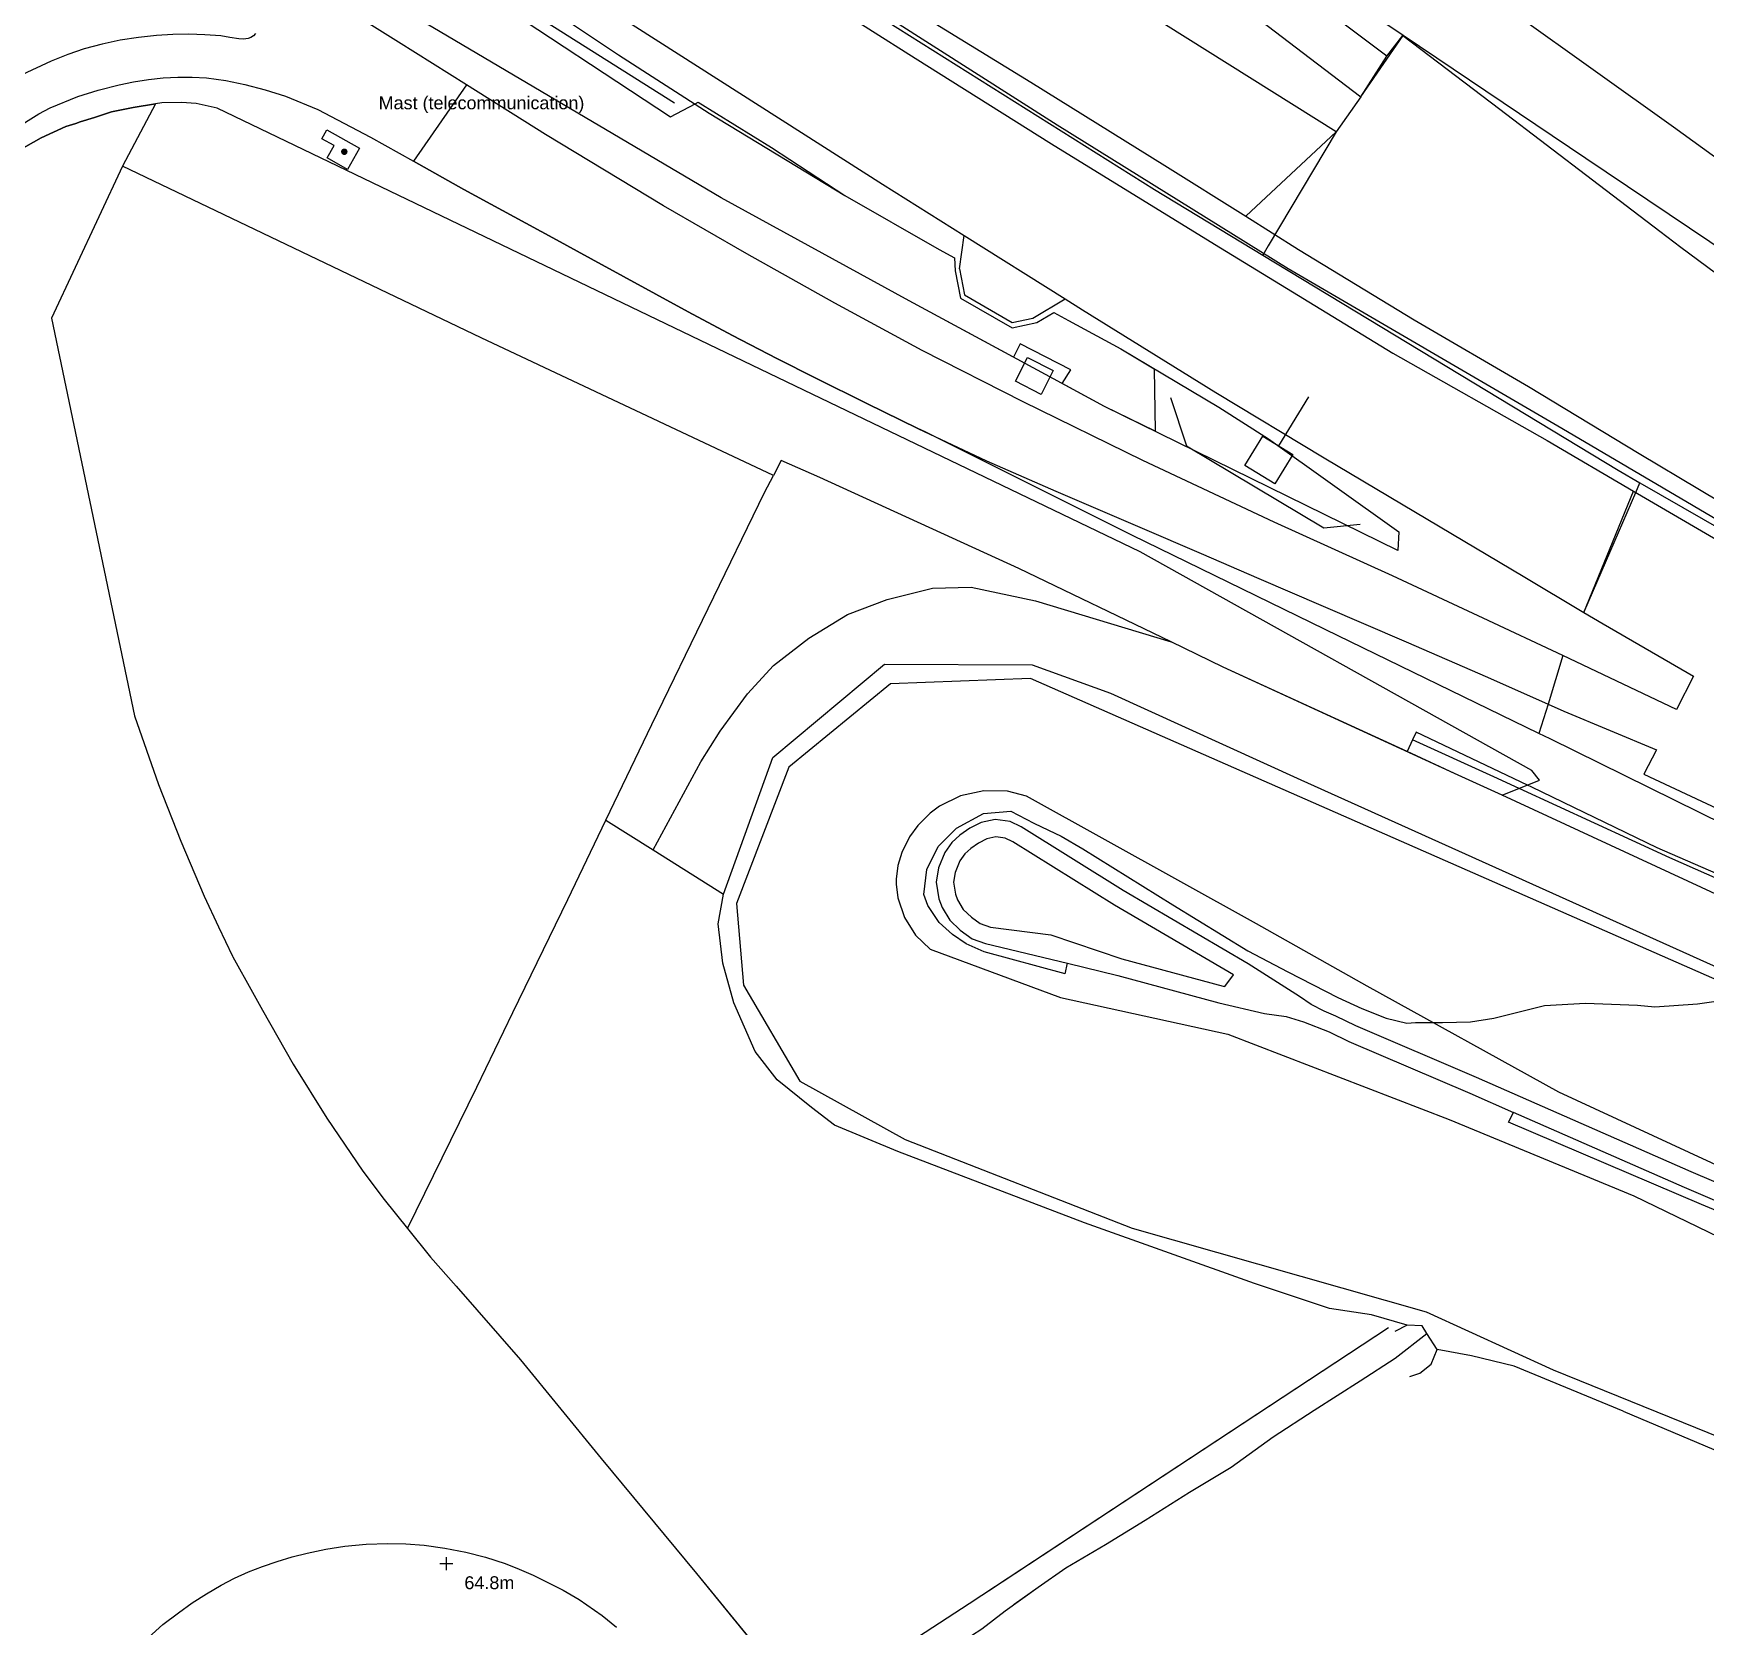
# Model space of a CAD drawing. Header units: millimetres. Extents: x 111502 to 977541, y 8702 to 1044108.
# Drawn here: x 975468.2 to 975663.2, y 476025.3 to 476211.1 of the extents above; entities that cross this region are included whole.
import ezdxf

# ---------------------------------------------------------------- set-up
doc = ezdxf.new("R2010")
doc.units = ezdxf.units.MM
doc.header["$LTSCALE"] = 0.25
doc.layers.add('X HVSS Site Background', color=8, linetype='Continuous')
doc.styles.add('OS Master Map$1$Standard', font='txt')

# ---------------------------------------------------------------- blocks, each defined once
blk = doc.blocks.new('OS Master Map$1$OSS9')
at = {"color": 8, "true_color": 0x707070, "const_width": 0.375, "flags": 128}
blk.add_lwpolyline([(0.188, 0), (0.181, 0.049), (0.162, 0.094), (0.133, 0.133), (0.094, 0.162), (0.049, 0.181), (0, 0.188), (-0.049, 0.181), (-0.094, 0.162), (-0.133, 0.133), (-0.162, 0.094), (-0.181, 0.049), (-0.188, 0), (-0.181, -0.049), (-0.162, -0.094), (-0.133, -0.133), (-0.094, -0.162), (-0.049, -0.181), (0, -0.188), (0.049, -0.181), (0.094, -0.162), (0.133, -0.133), (0.162, -0.094), (0.181, -0.049), (0.188, 0), (0.181, 0.049)], dxfattribs=at)
blk = doc.blocks.new('OS Master Map$1$OSS15')
at = {"color": 8, "true_color": 0x707070, "const_width": 0.174, "flags": 128}
for points in [[(-0.775, 0), (0.775, 0)], [(0, -0.775), (0, 0.775)]]:
    blk.add_lwpolyline(points, dxfattribs=at)
blk = doc.blocks.new('OS MAP')
at = {"layer": 'X HVSS Site Background'}
for points in [[(489069.49, 240940.5), (489092.5, 240925.08), (489114.61, 240910.28), (489143.44, 240890.98), (489166.22, 240876.35), (489199.3, 240853.06), (489223.87, 240836.73), (489269.62, 240806.38), (489302.27, 240784.61), (489326.42, 240769.22), (489369.36, 240741.84), (489396.31, 240725.09), (489428.2, 240706.47), (489455.32, 240690.48), (489500, 240664.75), (489529.59, 240648.27), (489564.93, 240628.79), (489595.97, 240612.71), (489616.37, 240602.3)], [(489388.81, 240757.29), (489404.77, 240745.11)], [(489498.63, 240700.12), (489497.9, 240700.5), (489441.24, 240741.57), (489413.65, 240761.27), (489403.84, 240768.03), (489372.08, 240790.4), (489343.44, 240810.9), (489333.47, 240818.46), (489304.11, 240843.25), (489277.74, 240863.95), (489277.48, 240864.85)], [(489401.89, 240741.02), (489361.8, 240766.2), (489353.1, 240771.7), (489350.24, 240773.57), (489325.73, 240792.9), (489300.7, 240809.07), (489279.34, 240819.88), (489272.8, 240824.2), (489267.2, 240827.85), (489264.2, 240829.8), (489253.45, 240836.85), (489253.08, 240837.12)], [(489409.69, 240752.26), (489401.06, 240758.08), (489383.56, 240770.52), (489356, 240790.61), (489336.65, 240805.5)], [(489279.01, 240799.25), (489320.88, 240771.96), (489380.72, 240734.28), (489393.33, 240726.64)], [(489254.56, 240795.79), (489284.6, 240776.5), (489318, 240754.7), (489349, 240734.9), (489358.52, 240728.92)], [(489254.5, 240785.8), (489257.7, 240787.1), (489258.4, 240786.2), (489258.7, 240785.9), (489259.1, 240785.7), (489324.29, 240742.75), (489327.15, 240744.26), (489327.52, 240744.46), (489336.06, 240739.17), (489344.6, 240733.6), (489355.6, 240727.3), (489357.41, 240726.31), (489357.46, 240724.79), (489358.1, 240721.61), (489364.13, 240718.16), (489366.99, 240718.76), (489368.96, 240719.96), (489370.7, 240719), (489376.8, 240715.7), (489380.69, 240713.38), (489380.79, 240706.1)], [(489259.49, 240786.87), (489274.46, 240776.75), (489307.19, 240755.46), (489324.76, 240744.4)], [(489380.79, 240706.1), (489374.9, 240709), (489369.95, 240711.67), (489370.94, 240713.26), (489365.03, 240716.3), (489364.27, 240714.73), (489352.1, 240721.3), (489330.2, 240733.3), (489273.2, 240767), (489270.1, 240768.9), (489264.6, 240772.7), (489261.7, 240774.9), (489258.5, 240777.5), (489254.5, 240785.8)], [(489300.48, 240746.48), (489292.57, 240751.46), (489288.21, 240754.18)], [(489275.89, 240752.49), (489275.67, 240752.22), (489275.36, 240752.02), (489275.03, 240751.89), (489274.51, 240751.81), (489273.97, 240751.84), (489272.91, 240752), (489271.85, 240752.19), (489269.98, 240752.34), (489268.11, 240752.39), (489266.24, 240752.36), (489264.37, 240752.24), (489262.24, 240752.02), (489260.13, 240751.69), (489258.01, 240751.25), (489255.93, 240750.68), (489254, 240750.02), (489252.09, 240749.27), (489248.66, 240747.65), (489247.13, 240746.74), (489245.63, 240745.78), (489243.93, 240744.61)], [(489404.77, 240745.11), (489409.69, 240752.26)], [(489543.94, 240666.26), (489543.59, 240666.51), (489529.73, 240674.66), (489527.59, 240675.92), (489526.66, 240676.46), (489525.62, 240677.07), (489520.72, 240679.96), (489492.52, 240697.4), (489470.01, 240711.91), (489455.17, 240721.67), (489430.99, 240737.9), (489409.69, 240752.26)], [(489247.05, 240740.79), (489247.38, 240741.03), (489249.38, 240742.35), (489250.65, 240743.11), (489251.96, 240743.81), (489255.19, 240745.13), (489257.57, 240745.87), (489259.99, 240746.49), (489261.69, 240746.85), (489263.41, 240747.11), (489265.15, 240747.3), (489266.83, 240747.4), (489268.52, 240747.4), (489270.2, 240747.29), (489272.43, 240746.99), (489274.64, 240746.53), (489277.03, 240745.9), (489279.39, 240745.17), (489283.18, 240743.6), (489289.29, 240740.37), (489294.3, 240737.58)], [(489300.48, 240746.48), (489294.3, 240737.58)], [(489428.32, 240679.93), (489419.04, 240684.28), (489408.44, 240689.23), (489394.65, 240695.5), (489379.34, 240702.68), (489365.4, 240709.51), (489353.63, 240715.52), (489343.43, 240721.03), (489333.18, 240726.79), (489323.48, 240732.4), (489309.69, 240740.69), (489300.48, 240746.48)], [(489247.32, 240738.3), (489250.9, 240740.33), (489253.78, 240741.64), (489254.93, 240742), (489255.44, 240742.17), (489257.12, 240742.7), (489257.96, 240742.97), (489258.51, 240743.15), (489259.09, 240743.33), (489261.65, 240743.86), (489264.24, 240744.27), (489260.4, 240737)], [(489404.77, 240745.11), (489401.89, 240741.02)], [(489284.22, 240741.24), (489288.02, 240739.1), (489286.63, 240736.62), (489284.25, 240737.96), (489285.06, 240739.41), (489283.64, 240740.2), (489284.22, 240741.24)], [(489401.89, 240741.02), (489393.96, 240727.7), (489393.33, 240726.64)], [(489425.53, 240670.85), (489400.59, 240682.96), (489378.07, 240693.96), (489353.96, 240706.01), (489353.11, 240706.41), (489347.17, 240709.34), (489341.24, 240712.28), (489336.67, 240714.58), (489331.5, 240717.28), (489326.36, 240720.04), (489315.05, 240726.21), (489310.55, 240728.64), (489300.2, 240734.3), (489294.3, 240737.58)], [(489260.4, 240737), (489252.1, 240719.3), (489261.8, 240672.9), (489264.6, 240664.9), (489267.2, 240658.3), (489269.9, 240651.9), (489271.6, 240648.3), (489273.2, 240644.9), (489273.25, 240644.8), (489275.55, 240640.7), (489276.7, 240638.6), (489280.3, 240632.3), (489284.2, 240626), (489288.4, 240619.8), (489290.9, 240616.5), (489293.61, 240613.12)], [(489336.3, 240700.95), (489302.2, 240717), (489260.4, 240737)], [(489357.98, 240725.03), (489358.52, 240728.92)], [(489358.52, 240728.92), (489370.28, 240721.54)], [(489393.33, 240726.64), (489434.77, 240701.55), (489437.31, 240700.09)], [(489357.98, 240725.03), (489358.57, 240722.01), (489364.13, 240718.76), (489366.51, 240719.27)], [(489366.51, 240719.27), (489370.28, 240721.54)], [(489370.28, 240721.54), (489372.33, 240720.26), (489387.88, 240710.61), (489400.51, 240702.98), (489412.58, 240695.8), (489423.69, 240689.18), (489430.77, 240684.97)], [(489364.5, 240711.92), (489365.91, 240714.69), (489368.91, 240713.17), (489367.51, 240710.39), (489364.5, 240711.92)], [(489395.22, 240704.39), (489398.71, 240710.11)], [(489382.58, 240710.04), (489384.45, 240704.4), (489400.47, 240694.82), (489404.69, 240695.28)], [(489394.75, 240699.96), (489391.26, 240702.09), (489393.35, 240705.53), (489396.84, 240703.4), (489394.75, 240699.96)], [(489382.64, 240681.53), (489364.9, 240690.1), (489341.7, 240700.7), (489337.2, 240702.7), (489336.3, 240700.95)], [(489316.73, 240660.73), (489322.1, 240671.9), (489335.25, 240698.95), (489336.3, 240700.95)], [(489430.77, 240684.97), (489436.82, 240698.96), (489437.31, 240700.09)], [(489437.31, 240700.09), (489513.49, 240656.36), (489538.68, 240643.35)], [(489322.25, 240657.27), (489327.83, 240667.54), (489330.08, 240671.11), (489333.25, 240675.48), (489336.3, 240678.79), (489340.4, 240681.96), (489344.9, 240684.74), (489349.53, 240686.46), (489354.82, 240687.78), (489359.32, 240687.91), (489366.85, 240686.33), (489382.64, 240681.53)], [(489430.77, 240684.97), (489433.03, 240683.62), (489443.54, 240677.55), (489441.57, 240673.66), (489433.79, 240677.36), (489428.32, 240679.93)], [(489410.17, 240668.74), (489388.7, 240678.6), (489382.64, 240681.53)], [(489330.47, 240652.12), (489336.23, 240668.04), (489349.25, 240678.94), (489366.45, 240678.86), (489375.6, 240675.54), (489397.79, 240665.46), (489426.32, 240652.58), (489448.94, 240642.4)], [(489428.32, 240679.93), (489426.59, 240674.28), (489425.53, 240670.85)], [(489446.68, 240641.93), (489366.24, 240677.28), (489349.95, 240676.65), (489338.09, 240666.91), (489331.96, 240651.04), (489332.8, 240641.51), (489339.36, 240630.29), (489351.64, 240623.52), (489378.1, 240613.15), (489412.39, 240603.41), (489427.21, 240596.64), (489452.82, 240586.27)], [(489410.81, 240670.13), (489410.17, 240668.74)], [(489411.22, 240671.02), (489410.81, 240670.13)], [(489472.83, 240640.2), (489470.66, 240641.26), (489468.53, 240642.31), (489465.76, 240643.66), (489457.09, 240649.17), (489440.81, 240656.37), (489423.21, 240664.44), (489420.27, 240665.78), (489410.81, 240670.13)], [(489476.72, 240643.41), (489476.29, 240643.63), (489473.97, 240643.11), (489472.45, 240642.87), (489469.23, 240642.9), (489465.91, 240644.53), (489455.75, 240650.36), (489439.33, 240657.52), (489424.71, 240664.6), (489424.21, 240664.84), (489411.22, 240671.02)], [(489480.81, 240643.13), (489478.87, 240644.12), (489478.07, 240644.53), (489477.3, 240644.92), (489473.97, 240646.62), (489452.92, 240657.37), (489426.83, 240670.22), (489425.53, 240670.85)], [(489468.05, 240641.9), (489454.28, 240648.33), (489444.5, 240652.9), (489421.23, 240663.64), (489415.7, 240666.2), (489410.17, 240668.74)], [(489449.85, 240618.86), (489427.84, 240629.02), (489405.49, 240641.39), (489392.59, 240648.67), (489365.8, 240663.55), (489363.57, 240664.11), (489360.81, 240664.17), (489358.11, 240663.58), (489355.63, 240662.37), (489354.55, 240661.57), (489353.12, 240660.12), (489352.16, 240658.8), (489351.25, 240656.99), (489350.78, 240655.45), (489350.59, 240653.85), (489350.59, 240653.3), (489350.78, 240651.69), (489351.55, 240649.39), (489352.85, 240647.33), (489354.55, 240645.69), (489369.77, 240640.07), (489389.28, 240635.77), (489415.08, 240625.85), (489436.58, 240616.92), (489456.42, 240607.33)], [(489370.29, 240642.82), (489360.84, 240645.39), (489358.77, 240646.33), (489357.17, 240647.41), (489355.6, 240648.83), (489354.28, 240650.78), (489353.83, 240652.06), (489354.15, 240654.98), (489355.49, 240657.66), (489357.64, 240659.83), (489360.77, 240661.52), (489363.95, 240661.81), (489366.66, 240660.4), (489368.36, 240659.59), (489369.82, 240658.88), (489372.35, 240657.4), (489382.86, 240650.86), (489391.6, 240645.5), (489396.26, 240643.05), (489402.08, 240640.06), (489404.89, 240638.77), (489407.74, 240637.65), (489410.12, 240637.08), (489411.14, 240637.14), (489414.28, 240637.14), (489417.55, 240637.21), (489420.29, 240637.64), (489423.55, 240638.49), (489426.19, 240639.14), (489430.98, 240639.42), (489437.04, 240639.18), (489439.03, 240638.99), (489444.02, 240639.31), (489449.42, 240640.12)], [(489293.61, 240613.12), (489301.7, 240629.6), (489305.9, 240638.3), (489312.3, 240651.5), (489316.73, 240660.73)], [(489316.73, 240660.73), (489322.25, 240657.27)], [(489458.85, 240613.09), (489443.29, 240619.74), (489418.26, 240630.73), (489404.18, 240636.77), (489401.86, 240637.89), (489400.49, 240638.49), (489398.96, 240639.25), (489397.6, 240640.2), (489391.65, 240644), (489377.07, 240652.54), (489365.16, 240659.98), (489363.88, 240660.57), (489362.15, 240660.83), (489360.5, 240660.48), (489359.17, 240659.8), (489358.02, 240659), (489357.1, 240658.13), (489356.26, 240656.97), (489355.54, 240655.18), (489355.26, 240653.52), (489355.55, 240651.56), (489355.97, 240650.56), (489356.84, 240649.08), (489358.07, 240647.9), (489359.44, 240646.9), (489361.02, 240646.35), (489370.55, 240644.05)], [(489388.92, 240641.33), (489389.93, 240642.69), (489376.04, 240650.83), (489364.2, 240658.21), (489363.29, 240658.63), (489362.21, 240658.8), (489361.18, 240658.58), (489360.2, 240658.08), (489359.28, 240657.44), (489358.61, 240656.81), (489358.02, 240655.99), (489357.48, 240654.63), (489357.29, 240653.5), (489357.49, 240652.1), (489357.76, 240651.46), (489358.42, 240650.33), (489359.36, 240649.43), (489360.38, 240648.69), (489361.59, 240648.27), (489368.62, 240647.38), (489376.92, 240644.57), (489388.71, 240641.38), (489388.92, 240641.33)], [(489322.25, 240657.27), (489330.47, 240652.12)], [(489410.17, 240601.84), (489406.02, 240603.05), (489401.11, 240603.79), (489392.36, 240606.71), (489372.56, 240613.78), (489350.77, 240622.12), (489343.41, 240625.18), (489340.72, 240627.22), (489336.72, 240630.46), (489334.17, 240633.76), (489331.65, 240639.45), (489330.37, 240644.05), (489329.84, 240648.64), (489330.47, 240652.12)], [(489370.29, 240642.82), (489370.55, 240644.05)], [(489370.55, 240644.05), (489376.42, 240642.63), (489388.22, 240639.44), (489393.54, 240638.19), (489396.08, 240637.83), (489398.09, 240637.23), (489401.06, 240636.05), (489403.35, 240634.95), (489417.46, 240628.89), (489422.55, 240626.66)], [(489421.97, 240625.53), (489422.55, 240626.66)], [(489458.11, 240611.23), (489442.5, 240617.91), (489422.55, 240626.66)], [(489458.2, 240610.2), (489444.47, 240615.92), (489421.97, 240625.53)], [(489293.61, 240613.12), (489296.3, 240609.8), (489299.3, 240606.4), (489306.8, 240597.8), (489316.2, 240586.3), (489327.3, 240572.9), (489339.85, 240557.55), (489340, 240557.4), (489340.25, 240557.1)], [(489340.25, 240557.1), (489359.1, 240569.4), (489408, 240601.6)], [(489349.84, 240559.6), (489353.93, 240562.33), (489356.96, 240564.13), (489360.56, 240566.45), (489363.29, 240568.55), (489367.16, 240571.31), (489370.38, 240573.55), (489375.01, 240576.27), (489379.62, 240579.12), (489384.8, 240582.37), (489389.65, 240585.31), (489394.55, 240588.82), (489399.33, 240591.93), (489404.7, 240595.35), (489408.78, 240598.01), (489412.48, 240600.88)], [(489410.17, 240601.84), (489408.72, 240601.11)], [(489411.91, 240601.79), (489410.17, 240601.84)], [(489412.48, 240600.88), (489411.91, 240601.79)], [(489413.66, 240599.01), (489412.48, 240600.88)], [(489410.49, 240595.87), (489411.65, 240596.24), (489412.98, 240597.31), (489413.66, 240599.01)], [(489435.37, 240591.81), (489422.64, 240597.09), (489417.67, 240598.29), (489413.66, 240599.01)], [(489435.37, 240591.81), (489456.5, 240582.87), (489481.77, 240571.56), (489483.55, 240570.76), (489504.97, 240560.71), (489516.46, 240555.23), (489539.43, 240543.68), (489544.53, 240541.18), (489550.47, 240537.85), (489561.99, 240531.18), (489567.04, 240528.04)], [(489263.42, 240565.44), (489265.11, 240566.94), (489266.9, 240568.32), (489268.53, 240569.46), (489270.2, 240570.54), (489271.91, 240571.55), (489273.46, 240572.36), (489275.07, 240573.09), (489276.71, 240573.72), (489278.42, 240574.3), (489280.16, 240574.83), (489281.91, 240575.28), (489284.1, 240575.75), (489286.3, 240576.09), (489288.8, 240576.31), (489291.31, 240576.39), (489293.43, 240576.35), (489295.55, 240576.19), (489297.98, 240575.85), (489300.4, 240575.38), (489302.72, 240574.81), (489304.99, 240574.06), (489306.64, 240573.42), (489308.25, 240572.71), (489309.84, 240571.94), (489311.76, 240570.95), (489313.63, 240569.87), (489316.31, 240568), (489317.98, 240566.64)]]:
    blk.add_lwpolyline(points, dxfattribs=at)
at = {"layer": 'X HVSS Site Background', "flags": 128}
for points in [[(489407.8, 240749.85), (489402.65, 240753.69)], [(489388.81, 240757.29), (489404.77, 240745.11)], [(489498.63, 240700.12), (489497.9, 240700.5), (489497.9, 240700.5), (489441.24, 240741.57), (489441.24, 240741.57), (489413.65, 240761.27), (489413.65, 240761.27), (489403.84, 240768.03), (489403.84, 240768.03), (489372.08, 240790.4), (489372.08, 240790.4), (489343.44, 240810.9), (489343.44, 240810.9), (489333.47, 240818.46), (489333.47, 240818.46), (489304.11, 240843.25), (489304.11, 240843.25), (489277.74, 240863.95), (489277.74, 240863.95), (489277.48, 240864.85)], [(489401.89, 240741.02), (489361.8, 240766.2), (489361.8, 240766.2), (489353.1, 240771.7), (489353.1, 240771.7), (489347.9, 240775.1), (489347.9, 240775.1), (489298.7, 240807.1), (489298.7, 240807.1), (489272.8, 240824.2), (489272.8, 240824.2), (489267.2, 240827.85), (489267.2, 240827.85), (489264.2, 240829.8), (489264.2, 240829.8), (489253.45, 240836.85), (489253.45, 240836.85), (489253.08, 240837.12)], [(489253.7, 240819.88), (489264.1, 240812.8), (489264.1, 240812.8), (489278.3, 240803.3), (489278.3, 240803.3), (489293.3, 240793.7), (489293.3, 240793.7), (489308.8, 240783.3), (489308.8, 240783.3), (489321.4, 240775.1), (489321.4, 240775.1), (489334.1, 240766.8), (489334.1, 240766.8), (489348.1, 240758), (489348.1, 240758), (489366.3, 240746.8), (489366.3, 240746.8), (489381.9, 240737.1), (489381.9, 240737.1), (489391.35, 240731.17)], [(489253.9, 240814.07), (489265.6, 240806.3), (489265.6, 240806.3), (489282.2, 240795.3), (489282.2, 240795.3), (489298.8, 240784.4), (489298.8, 240784.4), (489314.6, 240774.1), (489314.6, 240774.1), (489336.6, 240759.9), (489336.6, 240759.9), (489352.8, 240749.6), (489352.8, 240749.6), (489368.7, 240739.6), (489368.7, 240739.6), (489387.7, 240727.9), (489387.7, 240727.9), (489408.5, 240715.2), (489408.5, 240715.2), (489426.5, 240705), (489426.5, 240705), (489436.56, 240699.11)], [(489254.56, 240795.79), (489284.6, 240776.5), (489284.6, 240776.5), (489318, 240754.7), (489318, 240754.7), (489349, 240734.9), (489349, 240734.9), (489358.52, 240728.92)], [(489307.6, 240757.1), (489318.2, 240750), (489318.2, 240750), (489328.8, 240743.2), (489328.8, 240743.2), (489344.6, 240733.6), (489344.6, 240733.6), (489355.6, 240727.3), (489355.6, 240727.3), (489357.41, 240726.31), (489357.41, 240726.31), (489357.46, 240724.79), (489357.46, 240724.79), (489358.1, 240721.61), (489358.1, 240721.61), (489364.13, 240718.16), (489364.13, 240718.16), (489366.99, 240718.76), (489366.99, 240718.76), (489368.96, 240719.96), (489368.96, 240719.96), (489370.7, 240719), (489370.7, 240719), (489376.8, 240715.7), (489376.8, 240715.7), (489388.2, 240708.9), (489388.2, 240708.9), (489394, 240705.2), (489394, 240705.2), (489409.2, 240694.35), (489409.2, 240694.35), (489409.1, 240692.2)], [(489409.1, 240692.2), (489374.9, 240709), (489374.9, 240709), (489368.95, 240712.21), (489368.95, 240712.21), (489364.7, 240714.51), (489364.7, 240714.51), (489352.1, 240721.3), (489352.1, 240721.3), (489330.2, 240733.3), (489330.2, 240733.3), (489273.2, 240767), (489273.2, 240767), (489270.1, 240768.9), (489270.1, 240768.9), (489264.6, 240772.7), (489264.6, 240772.7), (489261.7, 240774.9), (489261.7, 240774.9), (489258.5, 240777.5), (489258.5, 240777.5), (489254.5, 240785.8)], [(489300.48, 240746.48), (489292.57, 240751.46), (489292.57, 240751.46), (489288.21, 240754.18)], [(489275.89, 240752.49), (489275.67, 240752.22), (489275.67, 240752.22), (489275.36, 240752.02), (489275.36, 240752.02), (489275.03, 240751.89), (489275.03, 240751.89), (489274.51, 240751.81), (489274.51, 240751.81), (489273.97, 240751.84), (489273.97, 240751.84), (489272.91, 240752), (489272.91, 240752), (489271.85, 240752.19), (489271.85, 240752.19), (489269.98, 240752.34), (489269.98, 240752.34), (489268.11, 240752.39), (489268.11, 240752.39), (489266.24, 240752.36), (489266.24, 240752.36), (489264.37, 240752.24), (489264.37, 240752.24), (489262.24, 240752.02), (489262.24, 240752.02), (489260.13, 240751.69), (489260.13, 240751.69), (489258.01, 240751.25), (489258.01, 240751.25), (489255.93, 240750.68), (489255.93, 240750.68), (489254, 240750.02), (489254, 240750.02), (489252.09, 240749.27), (489252.09, 240749.27), (489248.66, 240747.65)], [(489407.8, 240749.85), (489409.67, 240752.23), (489409.67, 240752.23), (489420.98, 240743.64), (489420.98, 240743.64), (489431.76, 240735.42), (489431.76, 240735.42), (489439.62, 240729.43), (489439.62, 240729.43), (489442.09, 240727.56), (489442.09, 240727.56), (489451.2, 240720.8)], [(489404.77, 240745.11), (489407.8, 240749.85)], [(489249.38, 240742.35), (489250.65, 240743.11), (489250.65, 240743.11), (489251.96, 240743.81), (489251.96, 240743.81), (489255.19, 240745.13), (489255.19, 240745.13), (489257.57, 240745.87), (489257.57, 240745.87), (489259.99, 240746.49), (489259.99, 240746.49), (489261.69, 240746.85), (489261.69, 240746.85), (489263.41, 240747.11), (489263.41, 240747.11), (489265.15, 240747.3), (489265.15, 240747.3), (489266.83, 240747.4), (489266.83, 240747.4), (489268.52, 240747.4), (489268.52, 240747.4), (489270.2, 240747.29), (489270.2, 240747.29), (489272.43, 240746.99), (489272.43, 240746.99), (489274.64, 240746.53), (489274.64, 240746.53), (489277.03, 240745.9), (489277.03, 240745.9), (489279.39, 240745.17), (489279.39, 240745.17), (489283.18, 240743.6), (489283.18, 240743.6), (489289.29, 240740.37), (489289.29, 240740.37), (489294.3, 240737.58)], [(489300.48, 240746.48), (489294.3, 240737.58)], [(489428.32, 240679.93), (489419.04, 240684.28), (489419.04, 240684.28), (489408.44, 240689.23), (489408.44, 240689.23), (489394.65, 240695.5), (489394.65, 240695.5), (489379.34, 240702.68), (489379.34, 240702.68), (489365.4, 240709.51), (489365.4, 240709.51), (489353.63, 240715.52), (489353.63, 240715.52), (489343.43, 240721.03), (489343.43, 240721.03), (489333.18, 240726.79), (489333.18, 240726.79), (489323.48, 240732.4), (489323.48, 240732.4), (489309.69, 240740.69), (489309.69, 240740.69), (489300.48, 240746.48)], [(489264.24, 240744.27), (489261.65, 240743.86), (489261.65, 240743.86), (489259.09, 240743.33), (489259.09, 240743.33), (489258.51, 240743.15), (489258.51, 240743.15), (489257.96, 240742.97), (489257.96, 240742.97), (489257.12, 240742.7), (489257.12, 240742.7), (489255.44, 240742.17), (489255.44, 240742.17), (489254.93, 240742), (489254.93, 240742), (489253.78, 240741.64), (489253.78, 240741.64), (489250.9, 240740.33), (489250.9, 240740.33), (489247.32, 240738.3)], [(489264.24, 240744.27), (489260.4, 240737)], [(489421.23, 240663.64), (489425.6, 240665.4), (489425.6, 240665.4), (489424.7, 240666.55), (489424.7, 240666.55), (489379.05, 240692.05), (489379.05, 240692.05), (489271.43, 240743.78), (489271.43, 240743.78), (489268.96, 240744.32), (489268.96, 240744.32), (489267.25, 240744.45), (489267.25, 240744.45), (489264.97, 240744.39), (489264.97, 240744.39), (489264.24, 240744.27)], [(489404.77, 240745.11), (489401.89, 240741.02)], [(489284.22, 240741.24), (489288.02, 240739.1), (489288.02, 240739.1), (489286.63, 240736.62), (489286.63, 240736.62), (489284.25, 240737.96), (489284.25, 240737.96), (489285.06, 240739.41), (489285.06, 240739.41), (489283.64, 240740.2), (489283.64, 240740.2), (489284.22, 240741.24)], [(489401.89, 240741.02), (489391.35, 240731.17)], [(489294.3, 240737.58), (489300.2, 240734.3), (489300.2, 240734.3), (489310.55, 240728.64), (489310.55, 240728.64), (489315.05, 240726.21), (489315.05, 240726.21), (489326.36, 240720.04), (489326.36, 240720.04), (489331.5, 240717.28), (489331.5, 240717.28), (489336.67, 240714.58), (489336.67, 240714.58), (489341.24, 240712.28), (489341.24, 240712.28), (489347.17, 240709.34), (489347.17, 240709.34), (489353.11, 240706.41), (489353.11, 240706.41), (489361.12, 240702.65), (489361.12, 240702.65), (489369.21, 240699.1), (489369.21, 240699.1), (489379.02, 240694.9), (489379.02, 240694.9), (489386.17, 240691.83), (489386.17, 240691.83), (489392.86, 240688.92), (489392.86, 240688.92), (489400.36, 240685.7), (489400.36, 240685.7), (489410.07, 240681.55), (489410.07, 240681.55), (489419.53, 240677.41), (489419.53, 240677.41), (489426.59, 240674.28)], [(489260.4, 240737), (489252.1, 240719.3), (489252.1, 240719.3), (489261.8, 240672.9), (489261.8, 240672.9), (489264.6, 240664.9), (489264.6, 240664.9), (489267.2, 240658.3), (489267.2, 240658.3), (489269.9, 240651.9), (489269.9, 240651.9), (489271.6, 240648.3), (489271.6, 240648.3), (489273.2, 240644.9), (489273.2, 240644.9), (489273.25, 240644.8), (489273.25, 240644.8), (489275.55, 240640.7), (489275.55, 240640.7), (489276.7, 240638.6), (489276.7, 240638.6), (489280.3, 240632.3), (489280.3, 240632.3), (489284.2, 240626), (489284.2, 240626), (489288.4, 240619.8), (489288.4, 240619.8), (489290.9, 240616.5), (489290.9, 240616.5), (489293.61, 240613.12)], [(489336.3, 240700.95), (489302.2, 240717), (489302.2, 240717), (489260.4, 240737)], [(489391.35, 240731.17), (489397.5, 240727.3), (489397.5, 240727.3), (489411, 240719.1), (489411, 240719.1), (489424.3, 240711.3), (489424.3, 240711.3), (489437.2, 240703.5), (489437.2, 240703.5), (489451.3, 240695.1), (489451.3, 240695.1), (489461.8, 240689), (489461.8, 240689), (489475.1, 240681.2), (489475.1, 240681.2), (489490.3, 240672.5), (489490.3, 240672.5), (489500, 240667), (489500, 240667), (489507.3, 240662.9), (489507.3, 240662.9), (489526, 240652.7), (489526, 240652.7), (489538.37, 240645.89)], [(489357.98, 240725.03), (489358.52, 240728.92)], [(489358.52, 240728.92), (489370.28, 240721.54)], [(489357.98, 240725.03), (489358.57, 240722.01), (489358.57, 240722.01), (489364.13, 240718.76), (489364.13, 240718.76), (489366.51, 240719.27)], [(489366.51, 240719.27), (489370.28, 240721.54)], [(489370.28, 240721.54), (489372.33, 240720.26), (489372.33, 240720.26), (489387.88, 240710.61), (489387.88, 240710.61), (489400.51, 240702.98), (489400.51, 240702.98), (489412.58, 240695.8), (489412.58, 240695.8), (489423.69, 240689.18), (489423.69, 240689.18), (489430.77, 240684.97)], [(489364.5, 240711.92), (489365.91, 240714.69), (489365.91, 240714.69), (489368.91, 240713.17), (489368.91, 240713.17), (489367.51, 240710.39), (489367.51, 240710.39), (489364.5, 240711.92)], [(489382.64, 240681.53), (489364.9, 240690.1), (489364.9, 240690.1), (489341.7, 240700.7), (489341.7, 240700.7), (489337.2, 240702.7), (489337.2, 240702.7), (489336.3, 240700.95)], [(489316.73, 240660.73), (489322.1, 240671.9), (489322.1, 240671.9), (489335.25, 240698.95), (489335.25, 240698.95), (489336.3, 240700.95)], [(489430.77, 240684.97), (489436.56, 240699.11)], [(489436.56, 240699.11), (489441.7, 240696.1), (489441.7, 240696.1), (489464, 240683.1), (489464, 240683.1), (489478.9, 240674.5), (489478.9, 240674.5), (489500, 240662.6), (489500, 240662.6), (489500.9, 240662.1), (489500.9, 240662.1), (489518.7, 240651.9), (489518.7, 240651.9), (489541.37, 240639.43)], [(489322.25, 240657.27), (489327.83, 240667.54), (489327.83, 240667.54), (489330.08, 240671.11), (489330.08, 240671.11), (489333.25, 240675.48), (489333.25, 240675.48), (489336.3, 240678.79), (489336.3, 240678.79), (489340.4, 240681.96), (489340.4, 240681.96), (489344.9, 240684.74), (489344.9, 240684.74), (489349.53, 240686.46), (489349.53, 240686.46), (489354.82, 240687.78), (489354.82, 240687.78), (489359.32, 240687.91), (489359.32, 240687.91), (489366.85, 240686.33), (489366.85, 240686.33), (489382.64, 240681.53)], [(489430.77, 240684.97), (489433.03, 240683.62), (489433.03, 240683.62), (489443.54, 240677.55), (489443.54, 240677.55), (489441.57, 240673.66), (489441.57, 240673.66), (489433.79, 240677.36), (489433.79, 240677.36), (489428.32, 240679.93)], [(489421.23, 240663.64), (489415.7, 240666.2), (489415.7, 240666.2), (489388.7, 240678.6), (489388.7, 240678.6), (489382.64, 240681.53)], [(489330.47, 240652.12), (489336.23, 240668.04), (489336.23, 240668.04), (489349.25, 240678.94), (489349.25, 240678.94), (489366.45, 240678.86), (489366.45, 240678.86), (489375.6, 240675.54), (489375.6, 240675.54), (489397.79, 240665.46), (489397.79, 240665.46), (489426.32, 240652.58), (489426.32, 240652.58), (489448.94, 240642.4)], [(489428.32, 240679.93), (489426.59, 240674.28)], [(489446.68, 240641.93), (489366.24, 240677.28), (489366.24, 240677.28), (489349.95, 240676.65), (489349.95, 240676.65), (489338.09, 240666.91), (489338.09, 240666.91), (489331.96, 240651.04), (489331.96, 240651.04), (489332.8, 240641.51), (489332.8, 240641.51), (489339.36, 240630.29), (489339.36, 240630.29), (489351.64, 240623.52), (489351.64, 240623.52), (489378.1, 240613.15), (489378.1, 240613.15), (489412.39, 240603.41), (489412.39, 240603.41), (489427.21, 240596.64), (489427.21, 240596.64), (489452.82, 240586.27)], [(489426.59, 240674.28), (489428.43, 240673.47), (489428.43, 240673.47), (489439.25, 240668.96), (489439.25, 240668.96), (489437.77, 240666.1), (489437.77, 240666.1), (489454.88, 240658.12), (489454.88, 240658.12), (489470.3, 240651), (489470.3, 240651), (489495.55, 240639.11)], [(489449.85, 240618.86), (489427.84, 240629.02), (489427.84, 240629.02), (489405.49, 240641.39), (489405.49, 240641.39), (489392.59, 240648.67), (489392.59, 240648.67), (489365.8, 240663.55), (489365.8, 240663.55), (489363.57, 240664.11), (489363.57, 240664.11), (489360.81, 240664.17), (489360.81, 240664.17), (489358.11, 240663.58), (489358.11, 240663.58), (489355.63, 240662.37), (489355.63, 240662.37), (489354.55, 240661.57), (489354.55, 240661.57), (489353.12, 240660.12), (489353.12, 240660.12), (489352.16, 240658.8), (489352.16, 240658.8), (489351.25, 240656.99), (489351.25, 240656.99), (489350.78, 240655.45), (489350.78, 240655.45), (489350.59, 240653.85), (489350.59, 240653.85), (489350.59, 240653.3), (489350.59, 240653.3), (489350.78, 240651.69), (489350.78, 240651.69), (489351.55, 240649.39), (489351.55, 240649.39), (489352.85, 240647.33), (489352.85, 240647.33), (489354.55, 240645.69), (489354.55, 240645.69), (489369.77, 240640.07), (489369.77, 240640.07), (489389.28, 240635.77), (489389.28, 240635.77), (489415.08, 240625.85), (489415.08, 240625.85), (489436.58, 240616.92), (489436.58, 240616.92), (489456.42, 240607.33)], [(489454.28, 240648.33), (489444.5, 240652.9), (489444.5, 240652.9), (489421.23, 240663.64)], [(489370.29, 240642.82), (489360.84, 240645.39), (489360.84, 240645.39), (489358.77, 240646.33), (489358.77, 240646.33), (489357.17, 240647.41), (489357.17, 240647.41), (489355.6, 240648.83), (489355.6, 240648.83), (489354.28, 240650.78), (489354.28, 240650.78), (489353.83, 240652.06), (489353.83, 240652.06), (489354.15, 240654.98), (489354.15, 240654.98), (489355.49, 240657.66), (489355.49, 240657.66), (489357.64, 240659.83), (489357.64, 240659.83), (489360.77, 240661.52), (489360.77, 240661.52), (489363.95, 240661.81), (489363.95, 240661.81), (489366.66, 240660.4), (489366.66, 240660.4), (489368.36, 240659.59), (489368.36, 240659.59), (489369.82, 240658.88), (489369.82, 240658.88), (489372.35, 240657.4), (489372.35, 240657.4), (489382.86, 240650.86), (489382.86, 240650.86), (489391.6, 240645.5), (489391.6, 240645.5), (489396.26, 240643.05), (489396.26, 240643.05), (489402.08, 240640.06), (489402.08, 240640.06), (489404.89, 240638.77), (489404.89, 240638.77), (489407.74, 240637.65), (489407.74, 240637.65), (489410.12, 240637.08), (489410.12, 240637.08), (489411.14, 240637.14), (489411.14, 240637.14), (489414.28, 240637.14), (489414.28, 240637.14), (489417.55, 240637.21), (489417.55, 240637.21), (489420.29, 240637.64), (489420.29, 240637.64), (489423.55, 240638.49), (489423.55, 240638.49), (489426.19, 240639.14), (489426.19, 240639.14), (489430.98, 240639.42), (489430.98, 240639.42), (489437.04, 240639.18), (489437.04, 240639.18), (489439.03, 240638.99), (489439.03, 240638.99), (489444.02, 240639.31), (489444.02, 240639.31), (489449.42, 240640.12)], [(489293.61, 240613.12), (489301.7, 240629.6), (489301.7, 240629.6), (489305.9, 240638.3), (489305.9, 240638.3), (489312.3, 240651.5), (489312.3, 240651.5), (489316.73, 240660.73)], [(489316.73, 240660.73), (489322.25, 240657.27)], [(489458.85, 240613.09), (489443.29, 240619.74), (489443.29, 240619.74), (489418.26, 240630.73), (489418.26, 240630.73), (489404.18, 240636.77), (489404.18, 240636.77), (489401.86, 240637.89), (489401.86, 240637.89), (489400.49, 240638.49), (489400.49, 240638.49), (489398.96, 240639.25), (489398.96, 240639.25), (489397.6, 240640.2), (489397.6, 240640.2), (489391.65, 240644), (489391.65, 240644), (489377.07, 240652.54), (489377.07, 240652.54), (489365.16, 240659.98), (489365.16, 240659.98), (489363.88, 240660.57), (489363.88, 240660.57), (489362.15, 240660.83), (489362.15, 240660.83), (489360.5, 240660.48), (489360.5, 240660.48), (489359.17, 240659.8), (489359.17, 240659.8), (489358.02, 240659), (489358.02, 240659), (489357.1, 240658.13), (489357.1, 240658.13), (489356.26, 240656.97), (489356.26, 240656.97), (489355.54, 240655.18), (489355.54, 240655.18), (489355.26, 240653.52), (489355.26, 240653.52), (489355.55, 240651.56), (489355.55, 240651.56), (489355.97, 240650.56), (489355.97, 240650.56), (489356.84, 240649.08), (489356.84, 240649.08), (489358.07, 240647.9), (489358.07, 240647.9), (489359.44, 240646.9), (489359.44, 240646.9), (489361.02, 240646.35), (489361.02, 240646.35), (489370.55, 240644.05)], [(489388.92, 240641.33), (489389.93, 240642.69), (489389.93, 240642.69), (489376.04, 240650.83), (489376.04, 240650.83), (489364.2, 240658.21), (489364.2, 240658.21), (489363.29, 240658.63), (489363.29, 240658.63), (489362.21, 240658.8), (489362.21, 240658.8), (489361.18, 240658.58), (489361.18, 240658.58), (489360.2, 240658.08), (489360.2, 240658.08), (489359.28, 240657.44), (489359.28, 240657.44), (489358.61, 240656.81), (489358.61, 240656.81), (489358.02, 240655.99), (489358.02, 240655.99), (489357.48, 240654.63), (489357.48, 240654.63), (489357.29, 240653.5), (489357.29, 240653.5), (489357.49, 240652.1), (489357.49, 240652.1), (489357.76, 240651.46), (489357.76, 240651.46), (489358.42, 240650.33), (489358.42, 240650.33), (489359.36, 240649.43), (489359.36, 240649.43), (489360.38, 240648.69), (489360.38, 240648.69), (489361.59, 240648.27), (489361.59, 240648.27), (489368.62, 240647.38), (489368.62, 240647.38), (489376.92, 240644.57), (489376.92, 240644.57), (489388.71, 240641.38), (489388.71, 240641.38), (489388.92, 240641.33)], [(489322.25, 240657.27), (489330.47, 240652.12)], [(489410.17, 240601.84), (489406.02, 240603.05), (489406.02, 240603.05), (489401.11, 240603.79), (489401.11, 240603.79), (489392.36, 240606.71), (489392.36, 240606.71), (489372.56, 240613.78), (489372.56, 240613.78), (489350.77, 240622.12), (489350.77, 240622.12), (489343.41, 240625.18), (489343.41, 240625.18), (489340.72, 240627.22), (489340.72, 240627.22), (489336.72, 240630.46), (489336.72, 240630.46), (489334.17, 240633.76), (489334.17, 240633.76), (489331.65, 240639.45), (489331.65, 240639.45), (489330.37, 240644.05), (489330.37, 240644.05), (489329.84, 240648.64), (489329.84, 240648.64), (489330.47, 240652.12)], [(489370.29, 240642.82), (489370.55, 240644.05)], [(489370.55, 240644.05), (489376.42, 240642.63), (489376.42, 240642.63), (489388.22, 240639.44), (489388.22, 240639.44), (489393.54, 240638.19), (489393.54, 240638.19), (489396.08, 240637.83), (489396.08, 240637.83), (489398.09, 240637.23), (489398.09, 240637.23), (489401.06, 240636.05), (489401.06, 240636.05), (489403.35, 240634.95), (489403.35, 240634.95), (489417.46, 240628.89), (489417.46, 240628.89), (489422.55, 240626.66)], [(489421.97, 240625.53), (489422.55, 240626.66)], [(489458.11, 240611.23), (489442.5, 240617.91), (489442.5, 240617.91), (489422.55, 240626.66)], [(489458.2, 240610.2), (489444.47, 240615.92), (489444.47, 240615.92), (489421.97, 240625.53)], [(489293.61, 240613.12), (489296.3, 240609.8), (489296.3, 240609.8), (489299.3, 240606.4), (489299.3, 240606.4), (489306.8, 240597.8), (489306.8, 240597.8), (489316.2, 240586.3), (489316.2, 240586.3), (489327.3, 240572.9), (489327.3, 240572.9), (489336.22, 240561.99)], [(489361.34, 240570.87), (489408, 240601.6)], [(489364.35, 240569.31), (489367.16, 240571.31), (489367.16, 240571.31), (489370.38, 240573.55), (489370.38, 240573.55), (489375.01, 240576.27), (489375.01, 240576.27), (489379.62, 240579.12), (489379.62, 240579.12), (489384.8, 240582.37), (489384.8, 240582.37), (489389.65, 240585.31), (489389.65, 240585.31), (489394.55, 240588.82), (489394.55, 240588.82), (489399.33, 240591.93), (489399.33, 240591.93), (489404.7, 240595.35), (489404.7, 240595.35), (489408.78, 240598.01), (489408.78, 240598.01), (489412.48, 240600.88)], [(489410.17, 240601.84), (489408.72, 240601.11)], [(489411.91, 240601.79), (489410.17, 240601.84)], [(489412.48, 240600.88), (489411.91, 240601.79)], [(489413.66, 240599.01), (489412.48, 240600.88)], [(489410.49, 240595.87), (489411.65, 240596.24), (489411.65, 240596.24), (489412.98, 240597.31), (489412.98, 240597.31), (489413.66, 240599.01)], [(489435.37, 240591.81), (489422.64, 240597.09), (489422.64, 240597.09), (489417.67, 240598.29), (489417.67, 240598.29), (489413.66, 240599.01)], [(489435.37, 240591.81), (489456.5, 240582.87), (489456.5, 240582.87), (489481.77, 240571.56), (489481.77, 240571.56), (489483.55, 240570.76), (489483.55, 240570.76), (489504.97, 240560.71), (489504.97, 240560.71), (489516.46, 240555.23), (489516.46, 240555.23), (489539.43, 240543.68), (489539.43, 240543.68), (489544.53, 240541.18), (489544.53, 240541.18), (489550.47, 240537.85), (489550.47, 240537.85), (489561.99, 240531.18), (489561.99, 240531.18), (489567.04, 240528.04)], [(489263.42, 240565.44), (489265.11, 240566.94), (489265.11, 240566.94), (489266.9, 240568.32), (489266.9, 240568.32), (489268.53, 240569.46), (489268.53, 240569.46), (489270.2, 240570.54), (489270.2, 240570.54), (489271.91, 240571.55), (489271.91, 240571.55), (489273.46, 240572.36), (489273.46, 240572.36), (489275.07, 240573.09), (489275.07, 240573.09), (489276.71, 240573.72), (489276.71, 240573.72), (489278.42, 240574.3), (489278.42, 240574.3), (489280.16, 240574.83), (489280.16, 240574.83), (489281.91, 240575.28), (489281.91, 240575.28), (489284.1, 240575.75), (489284.1, 240575.75), (489286.3, 240576.09), (489286.3, 240576.09), (489288.8, 240576.31), (489288.8, 240576.31), (489291.31, 240576.39), (489291.31, 240576.39), (489293.43, 240576.35), (489293.43, 240576.35), (489295.55, 240576.19), (489295.55, 240576.19), (489297.98, 240575.85), (489297.98, 240575.85), (489300.4, 240575.38), (489300.4, 240575.38), (489302.72, 240574.81), (489302.72, 240574.81), (489304.99, 240574.06), (489304.99, 240574.06), (489306.64, 240573.42), (489306.64, 240573.42), (489308.25, 240572.71), (489308.25, 240572.71), (489309.84, 240571.94), (489309.84, 240571.94), (489311.76, 240570.95), (489311.76, 240570.95), (489313.63, 240569.87), (489313.63, 240569.87), (489316.31, 240568), (489316.31, 240568), (489317.98, 240566.64)]]:
    blk.add_lwpolyline(points, dxfattribs=at)
at = {"layer": 'X HVSS Site Background'}
for name, p in [('OS Master Map$1$OSS9', (489286.25, 240738.69)), ('OS Master Map$1$OSS15', (489298.15, 240574.05))]:
    blk.add_blockref(name, p, dxfattribs=at)
at = {"layer": 'X HVSS Site Background', "char_height": 1.5, "attachment_point": 7, "style": 'OS Master Map$1$Standard'}
for s, insert in [('{\\farial|b0|i0|c0|p34;Mast (telecommunication)}', (489290.25, 240743.19)), ('{\\farial|b0|i0|c0|p34;64.8m}', (489300.25, 240571.05))]:
    blk.add_mtext(s, dxfattribs=dict(at, insert=insert))

msp = doc.modelspace()

# ---------------------------------------------------------------- block references
at = {"lineweight": 0}
msp.add_blockref('OS MAP', (486218.2, 235458.61), dxfattribs=at)

doc.saveas('drawing.dxf')
